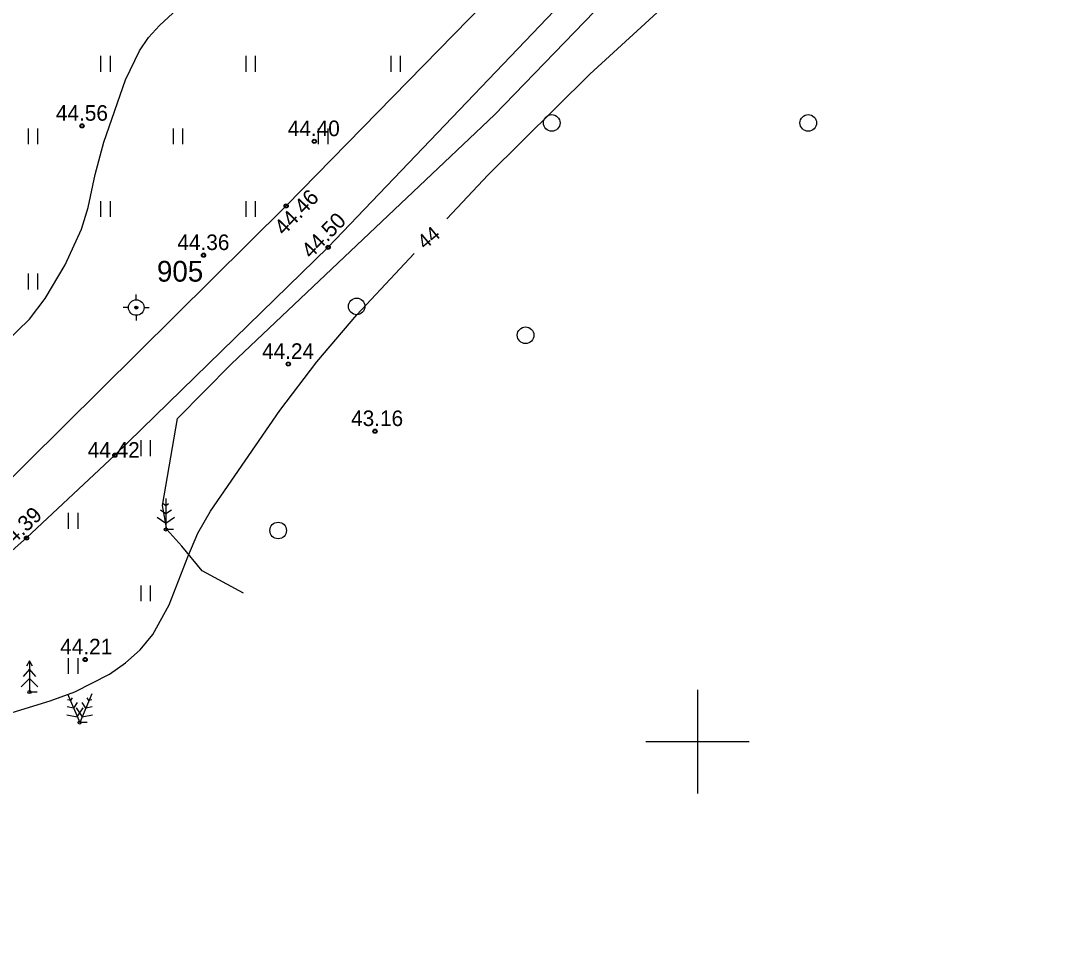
# Model space of a CAD drawing. Extents: x 643243 to 644029, y 6457933 to 6458373.
# Drawn here: x 643717.34 to 643766.98, y 6458190.07 to 6458234.77 of the extents above; entities that cross this region are included whole.
import ezdxf

# ---------------------------------------------------------------- set-up
doc = ezdxf.new("R2010")
doc.units = 0
for name, color, linetype in [('ALUSVORK', 7, 'Continuous'), ('HALJASTUS', 7, 'Continuous'), ('HORISONTAAL', 7, 'Continuous'), ('KORGUS-EH2000', 7, 'Continuous'), ('MOOTKORG_MUU', 7, 'Continuous'), ('MOOTMPUNKT', 7, 'Continuous'), ('PUU', 7, 'Continuous'), ('TEE', 7, 'Continuous'), ('VORK', 7, 'Continuous')]:
    doc.layers.add(name, color=color, linetype=linetype)

msp = doc.modelspace()

# ---------------------------------------------------------------- linework, layer by layer
at = {"layer": 'ALUSVORK'}
for p, q in [((643722.924, 6458221.307), (643722.924, 6458221.557)), ((643722.549, 6458220.932), (643722.299, 6458220.932)), ((643723.299, 6458220.932), (643723.549, 6458220.932)), ((643722.924, 6458220.557), (643722.924, 6458220.307))]:
    msp.add_line(p, q, dxfattribs=at)
for radius in [0.375, 0.022]:
    msp.add_circle((643722.924, 6458220.932), radius, dxfattribs=at)
at = {"layer": 'HALJASTUS'}
for p, q in [((643721.208, 6458233.069), (643721.208, 6458232.308)), ((643721.663, 6458233.069), (643721.663, 6458232.308)), ((643728.208, 6458233.069), (643728.208, 6458232.308)), ((643728.663, 6458233.069), (643728.663, 6458232.308)), ((643735.208, 6458233.069), (643735.208, 6458232.308)), ((643735.663, 6458233.069), (643735.663, 6458232.308)), ((643717.708, 6458229.569), (643717.708, 6458228.808)), ((643718.163, 6458229.569), (643718.163, 6458228.808)), ((643724.708, 6458229.569), (643724.708, 6458228.808)), ((643725.163, 6458229.569), (643725.163, 6458228.808)), ((643731.708, 6458229.569), (643731.708, 6458228.808)), ((643732.163, 6458229.569), (643732.163, 6458228.808)), ((643721.208, 6458226.069), (643721.208, 6458225.308)), ((643721.663, 6458226.069), (643721.663, 6458225.308)), ((643728.208, 6458226.069), (643728.208, 6458225.308)), ((643728.663, 6458226.069), (643728.663, 6458225.308)), ((643717.708, 6458222.569), (643717.708, 6458221.808)), ((643718.163, 6458222.569), (643718.163, 6458221.808)), ((643723.147, 6458214.528), (643723.147, 6458213.767)), ((643723.602, 6458214.528), (643723.602, 6458213.767)), ((643719.647, 6458211.028), (643719.647, 6458210.267)), ((643720.102, 6458211.028), (643720.102, 6458210.267)), ((643723.147, 6458207.528), (643723.147, 6458206.767)), ((643723.602, 6458207.528), (643723.602, 6458206.767)), ((643719.647, 6458204.028), (643719.647, 6458203.267)), ((643720.102, 6458204.028), (643720.102, 6458203.267))]:
    msp.add_line(p, q, dxfattribs=at)
msp.add_lwpolyline([(643728.103, 6458207.154), (643726.106, 6458208.227), (643725.116, 6458209.424), (643724.394, 6458210.229), (643724.188, 6458211.385), (643724.915, 6458215.587), (643727.513, 6458218.224), (643740.211, 6458230.233), (643751.279, 6458241.69), (643763.325, 6458253.414), (643772.83, 6458262.816), (643781.975, 6458274.984), (643792.337, 6458289.529), (643801.788, 6458298.767)], dxfattribs=at)
for centre in [(643742.969, 6458229.838), (643755.343, 6458229.838), (643733.559, 6458220.989), (643741.706, 6458219.598), (643729.77, 6458210.18)]:
    msp.add_circle(centre, 0.4, dxfattribs=at)
at = {"layer": 'HORISONTAAL'}
for points in [[(643737.903, 6458225.208), (643739.904, 6458227.336), (643744.813, 6458232.195), (643748.621, 6458235.672), (643751.563, 6458238.162), (643756.142, 6458241.674), (643758.515, 6458243.317), (643760.951, 6458244.877), (643768.226, 6458249.346), (643775.501, 6458253.815)], [(643716.596, 6458219.232), (643717.78, 6458220.371), (643718.538, 6458221.362), (643719.496, 6458222.996), (643720.276, 6458224.72), (643720.609, 6458225.756), (643720.947, 6458227.343), (643721.364, 6458228.906), (643722.403, 6458231.911), (643723.084, 6458233.321), (643723.519, 6458233.961), (643724.039, 6458234.541), (643726.79, 6458237.094)], [(643699.137, 6458190.205), (643705.119, 6458194.616), (643711.101, 6458199.028), (643712.503, 6458199.876), (643713.831, 6458200.446), (643718.764, 6458201.958), (643719.959, 6458202.398), (643721.637, 6458203.247), (643722.406, 6458203.789), (643723.116, 6458204.429), (643723.717, 6458205.157), (643724.51, 6458206.59), (643725.414, 6458208.909), (643725.898, 6458210.046), (643726.503, 6458211.109), (643729.848, 6458215.959), (643731.629, 6458218.32), (643733.559, 6458220.589), (643736.333, 6458223.539)]]:
    msp.add_lwpolyline(points, dxfattribs=at)
at = {"layer": 'KORGUS-EH2000'}
for centre in [(643720.311, 6458229.694), (643731.515, 6458228.95), (643730.154, 6458225.834), (643732.182, 6458223.84), (643726.171, 6458223.456), (643730.259, 6458218.206), (643734.439, 6458214.967), (643717.633, 6458209.821), (643720.462, 6458203.955)]:
    msp.add_circle(centre, 0.1, dxfattribs=at)
at = {"layer": 'MOOTKORG_MUU'}
msp.add_circle((643721.895, 6458213.81), 0.1, dxfattribs=at)
at = {"layer": 'MOOTMPUNKT'}
for centre in [(643720.311, 6458229.694), (643731.515, 6458228.95), (643730.154, 6458225.834), (643732.182, 6458223.84), (643726.171, 6458223.456), (643722.924, 6458220.932), (643730.259, 6458218.206), (643734.439, 6458214.967), (643721.895, 6458213.81), (643724.354, 6458210.226), (643717.633, 6458209.821), (643720.462, 6458203.955), (643717.777, 6458202.387), (643720.196, 6458200.917)]:
    msp.add_circle(centre, 0.075, dxfattribs=at)
at = {"layer": 'PUU'}
for p, q in [((643724.354, 6458211.726), (643724.354, 6458210.226)), ((643724.354, 6458210.976), (643724.087, 6458211.154)), ((643724.354, 6458211.376), (643724.23, 6458211.459)), ((643724.478, 6458211.459), (643724.354, 6458211.376)), ((643724.621, 6458211.154), (643724.354, 6458210.976)), ((643723.93, 6458210.815), (643724.354, 6458210.533)), ((643724.354, 6458210.533), (643724.778, 6458210.815)), ((643724.714, 6458210.226), (643724.354, 6458210.226)), ((643717.777, 6458203.887), (643717.627, 6458203.637)), ((643717.927, 6458203.637), (643717.777, 6458203.887)), ((643717.777, 6458203.887), (643717.777, 6458202.387)), ((643717.777, 6458203.037), (643717.377, 6458202.637)), ((643717.777, 6458203.487), (643717.477, 6458203.137)), ((643718.077, 6458203.137), (643717.777, 6458203.487)), ((643718.177, 6458202.637), (643717.777, 6458203.037)), ((643718.137, 6458202.387), (643717.777, 6458202.387)), ((643719.614, 6458202.299), (643720.196, 6458200.917)), ((643719.832, 6458202.102), (643719.75, 6458201.977)), ((643720.778, 6458202.299), (643720.196, 6458200.917)), ((643720.642, 6458201.977), (643720.56, 6458202.102)), ((643719.905, 6458201.608), (643719.59, 6458201.668)), ((643719.75, 6458201.977), (643719.603, 6458202.005)), ((643720.082, 6458201.875), (643719.905, 6458201.608)), ((643720.034, 6458201.625), (643720.315, 6458201.199)), ((643720.077, 6458201.199), (643720.358, 6458201.625)), ((643720.487, 6458201.608), (643720.31, 6458201.875)), ((643720.802, 6458201.668), (643720.487, 6458201.608)), ((643720.789, 6458202.005), (643720.642, 6458201.977)), ((643719.576, 6458201.295), (643720.077, 6458201.199)), ((643720.315, 6458201.199), (643720.816, 6458201.295)), ((643720.556, 6458200.917), (643720.196, 6458200.917))]:
    msp.add_line(p, q, dxfattribs=at)
at = {"layer": 'TEE'}
for points in [[(643553.746, 6458105.881), (643564.077, 6458109.086), (643576.741, 6458114.781), (643588.296, 6458120.552), (643605.212, 6458128.729), (643613.408, 6458133.787), (643621.576, 6458139.543), (643633.366, 6458148.682), (643649.72, 6458161.838), (643665.579, 6458173.436), (643684.256, 6458186.451), (643699.714, 6458197.779), (643715.846, 6458211.674), (643730.154, 6458225.834), (643744.868, 6458240.89), (643760.166, 6458256.18), (643767.493, 6458263.746)], [(643545.144, 6458100.047), (643564.808, 6458106.793), (643577.675, 6458112.48), (643589.306, 6458118.193), (643606.377, 6458126.321), (643614.869, 6458131.276), (643623.324, 6458137.202), (643635.001, 6458146.258), (643651.286, 6458159.356), (643667.181, 6458171.271), (643685.626, 6458184.145), (643691.069, 6458187.91), (643701.38, 6458195.862), (643708.385, 6458201.676), (643717.633, 6458209.821), (643721.895, 6458213.81), (643732.182, 6458223.84), (643746.602, 6458238.944), (643761.944, 6458254.297), (643769.456, 6458261.915)]]:
    msp.add_lwpolyline(points, dxfattribs=at)
at = {"layer": 'VORK'}
for p, q in [((643750, 6458202.5), (643750, 6458197.5)), ((643747.5, 6458200), (643752.5, 6458200))]:
    msp.add_line(p, q, dxfattribs=at)

# ---------------------------------------------------------------- texts
at = {"layer": 'ALUSVORK'}
msp.add_text('905', height=1, dxfattribs=at).set_placement((643723.924, 6458222.182))
at = {"layer": 'HORISONTAAL'}
msp.add_text('44', height=0.7, rotation=39.8248, dxfattribs=at).set_placement((643736.85, 6458223.702))
at = {"layer": 'KORGUS-EH2000'}
for s, p in [('44.56', (643719.049, 6458229.944)), ('44.40', (643730.235, 6458229.2)), ('44.36', (643724.909, 6458223.706)), ('44.24', (643728.995, 6458218.456)), ('43.16', (643733.289, 6458215.217)), ('44.21', (643719.255, 6458204.205))]:
    msp.add_text(s, height=0.75, dxfattribs=at).set_placement(p)
for s, rotation, p in [('44.46', 46.2181, (643730.05, 6458224.374)), ('44.50', 46.0222, (643731.357, 6458223.256)), ('44.39', 43.4619, (643716.622, 6458209.117))]:
    msp.add_text(s, height=0.75, rotation=rotation, dxfattribs=at).set_placement(p)
at = {"layer": 'MOOTKORG_MUU'}
msp.add_text('44.42', height=0.75, dxfattribs=at).set_placement((643720.583, 6458213.69))

doc.saveas('drawing.dxf')
